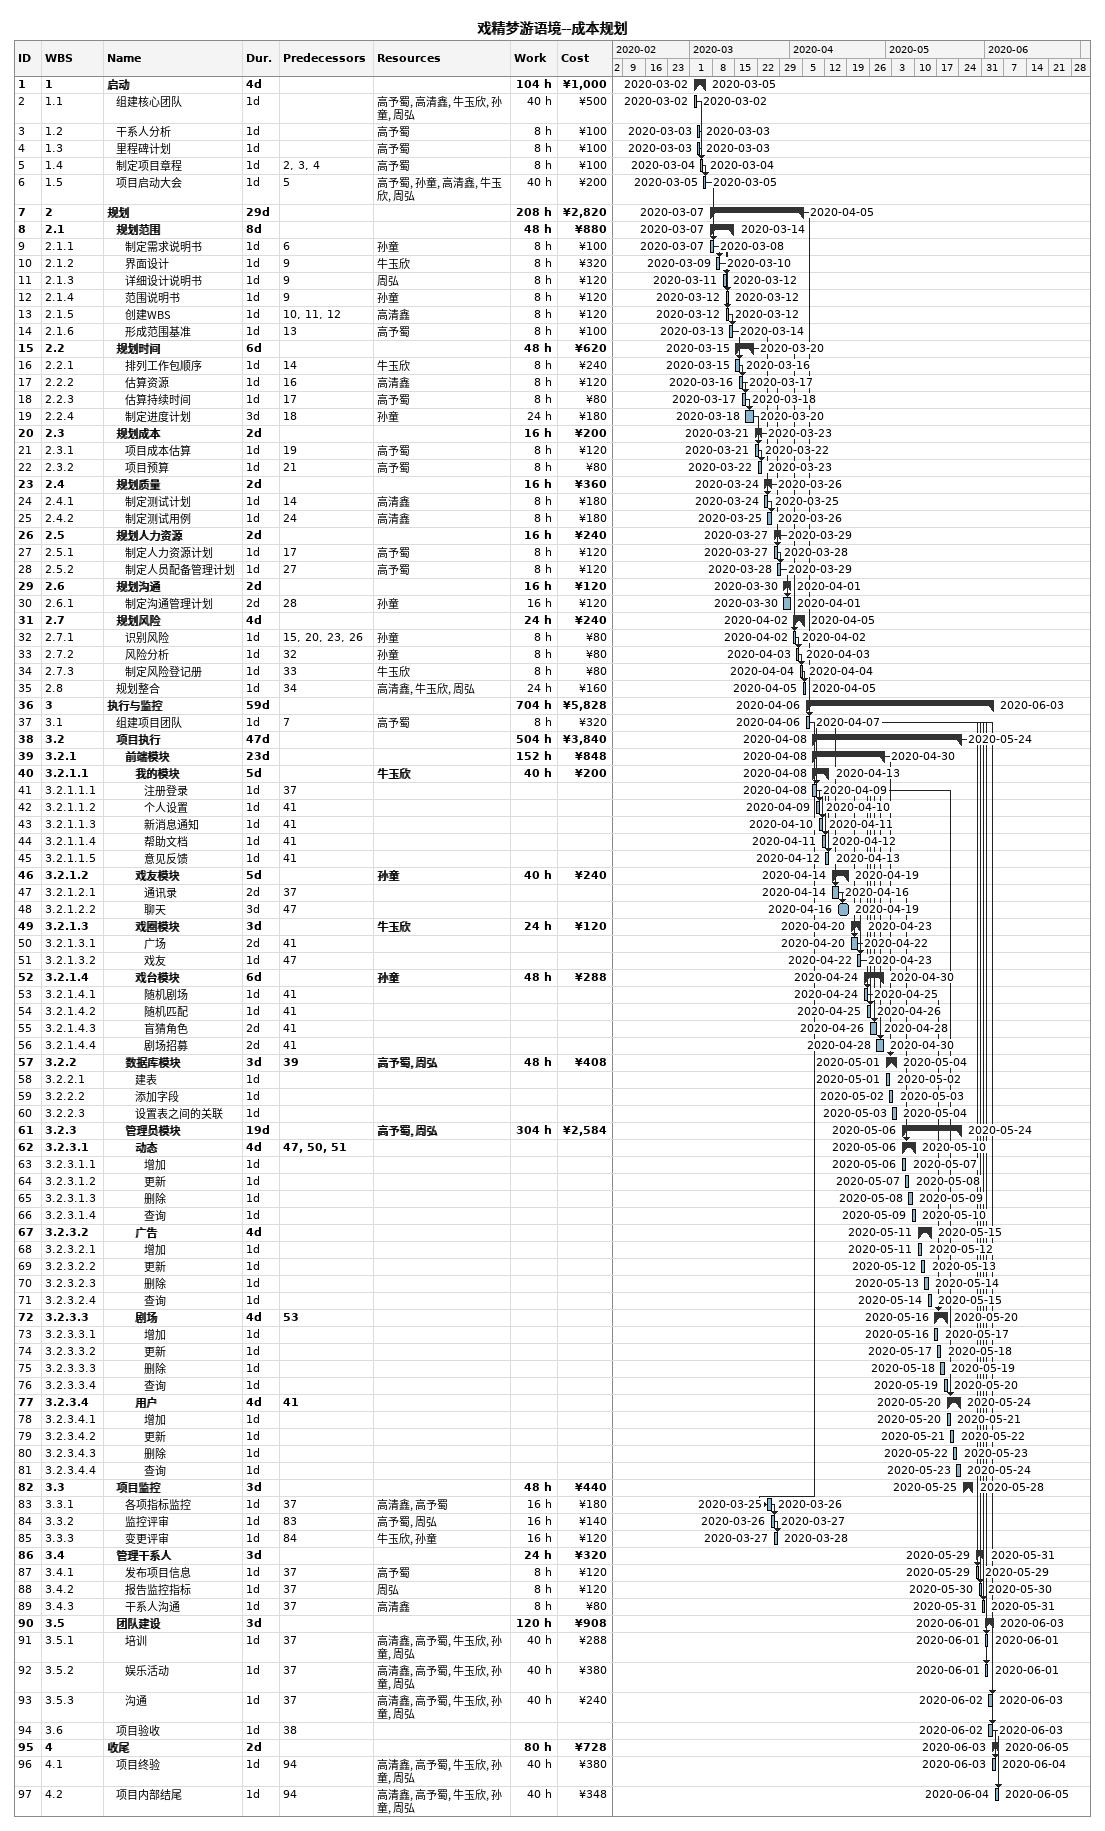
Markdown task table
戏精梦游语境--成本规划

| ID | WBS | Task | Duration | Start | Finish | Predecessors | Resources | Work (h) | Cost (¥) |
|---|---|---|---|---|---|---|---|---|---|
| 1 | 1 | **启动** | 4d | 2020-03-02 | 2020-03-05 |  |  | 104 | 1000 |
| 2 | 1.1 | 组建核心团队 | 1d | 2020-03-02 | 2020-03-02 |  | 高予蜀, 高清鑫, 牛玉欣, 孙童, 周弘 | 40 | 500 |
| 3 | 1.2 | 干系人分析 | 1d | 2020-03-03 | 2020-03-03 |  | 高予蜀 | 8 | 100 |
| 4 | 1.3 | 里程碑计划 | 1d | 2020-03-03 | 2020-03-03 |  | 高予蜀 | 8 | 100 |
| 5 | 1.4 | 制定项目章程 | 1d | 2020-03-04 | 2020-03-04 | 2, 3, 4 | 高予蜀 | 8 | 100 |
| 6 | 1.5 | 项目启动大会 | 1d | 2020-03-05 | 2020-03-05 | 5 | 高予蜀, 孙童, 高清鑫, 牛玉欣, 周弘 | 40 | 200 |
| 7 | 2 | **规划** | 29d | 2020-03-07 | 2020-04-05 |  |  | 208 | 2820 |
| 8 | 2.1 | **规划范围** | 8d | 2020-03-07 | 2020-03-14 |  |  | 48 | 880 |
| 9 | 2.1.1 | 制定需求说明书 | 1d | 2020-03-07 | 2020-03-08 | 6 | 孙童 | 8 | 100 |
| 10 | 2.1.2 | 界面设计 | 1d | 2020-03-09 | 2020-03-10 | 9 | 牛玉欣 | 8 | 320 |
| 11 | 2.1.3 | 详细设计说明书 | 1d | 2020-03-11 | 2020-03-12 | 9 | 周弘 | 8 | 120 |
| 12 | 2.1.4 | 范围说明书 | 1d | 2020-03-12 | 2020-03-12 | 9 | 孙童 | 8 | 120 |
| 13 | 2.1.5 | 创建WBS | 1d | 2020-03-12 | 2020-03-12 | 10, 11, 12 | 高清鑫 | 8 | 120 |
| 14 | 2.1.6 | 形成范围基准 | 1d | 2020-03-13 | 2020-03-14 | 13 | 高予蜀 | 8 | 100 |
| 15 | 2.2 | **规划时间** | 6d | 2020-03-15 | 2020-03-20 |  |  | 48 | 620 |
| 16 | 2.2.1 | 排列工作包顺序 | 1d | 2020-03-15 | 2020-03-16 | 14 | 牛玉欣 | 8 | 240 |
| 17 | 2.2.2 | 估算资源 | 1d | 2020-03-16 | 2020-03-17 | 16 | 高清鑫 | 8 | 120 |
| 18 | 2.2.3 | 估算持续时间 | 1d | 2020-03-17 | 2020-03-18 | 17 | 高予蜀 | 8 | 80 |
| 19 | 2.2.4 | 制定进度计划 | 3d | 2020-03-18 | 2020-03-20 | 18 | 孙童 | 24 | 180 |
| 20 | 2.3 | **规划成本** | 2d | 2020-03-21 | 2020-03-23 |  |  | 16 | 200 |
| 21 | 2.3.1 | 项目成本估算 | 1d | 2020-03-21 | 2020-03-22 | 19 | 高予蜀 | 8 | 120 |
| 22 | 2.3.2 | 项目预算 | 1d | 2020-03-22 | 2020-03-23 | 21 | 高予蜀 | 8 | 80 |
| 23 | 2.4 | **规划质量** | 2d | 2020-03-24 | 2020-03-26 |  |  | 16 | 360 |
| 24 | 2.4.1 | 制定测试计划 | 1d | 2020-03-24 | 2020-03-25 | 14 | 高清鑫 | 8 | 180 |
| 25 | 2.4.2 | 制定测试用例 | 1d | 2020-03-25 | 2020-03-26 | 24 | 高清鑫 | 8 | 180 |
| 26 | 2.5 | **规划人力资源** | 2d | 2020-03-27 | 2020-03-29 |  |  | 16 | 240 |
| 27 | 2.5.1 | 制定人力资源计划 | 1d | 2020-03-27 | 2020-03-28 | 17 | 高予蜀 | 8 | 120 |
| 28 | 2.5.2 | 制定人员配备管理计划 | 1d | 2020-03-28 | 2020-03-29 | 27 | 高予蜀 | 8 | 120 |
| 29 | 2.6 | **规划沟通** | 2d | 2020-03-30 | 2020-04-01 |  |  | 16 | 120 |
| 30 | 2.6.1 | 制定沟通管理计划 | 2d | 2020-03-30 | 2020-04-01 | 28 | 孙童 | 16 | 120 |
| 31 | 2.7 | **规划风险** | 4d | 2020-04-02 | 2020-04-05 |  |  | 24 | 240 |
| 32 | 2.7.1 | 识别风险 | 1d | 2020-04-02 | 2020-04-02 | 15, 20, 23, 26 | 孙童 | 8 | 80 |
| 33 | 2.7.2 | 风险分析 | 1d | 2020-04-03 | 2020-04-03 | 32 | 孙童 | 8 | 80 |
| 34 | 2.7.3 | 制定风险登记册 | 1d | 2020-04-04 | 2020-04-04 | 33 | 牛玉欣 | 8 | 80 |
| 35 | 2.8 | 规划整合 | 1d | 2020-04-05 | 2020-04-05 | 34 | 高清鑫, 牛玉欣, 周弘 | 24 | 160 |
| 36 | 3 | **执行与监控** | 59d | 2020-04-06 | 2020-06-03 |  |  | 704 | 5828 |
| 37 | 3.1 | 组建项目团队 | 1d | 2020-04-06 | 2020-04-07 | 7 | 高予蜀 | 8 | 320 |
| 38 | 3.2 | **项目执行** | 47d | 2020-04-08 | 2020-05-24 |  |  | 504 | 3840 |
| 39 | 3.2.1 | **前端模块** | 23d | 2020-04-08 | 2020-04-30 |  |  | 152 | 848 |
| 40 | 3.2.1.1 | **我的模块** | 5d | 2020-04-08 | 2020-04-13 |  | 牛玉欣 | 40 | 200 |
| 41 | 3.2.1.1.1 | 注册登录 | 1d | 2020-04-08 | 2020-04-09 | 37 |  |  |  |
| 42 | 3.2.1.1.2 | 个人设置 | 1d | 2020-04-09 | 2020-04-10 | 41 |  |  |  |
| 43 | 3.2.1.1.3 | 新消息通知 | 1d | 2020-04-10 | 2020-04-11 | 41 |  |  |  |
| 44 | 3.2.1.1.4 | 帮助文档 | 1d | 2020-04-11 | 2020-04-12 | 41 |  |  |  |
| 45 | 3.2.1.1.5 | 意见反馈 | 1d | 2020-04-12 | 2020-04-13 | 41 |  |  |  |
| 46 | 3.2.1.2 | **戏友模块** | 5d | 2020-04-14 | 2020-04-19 |  | 孙童 | 40 | 240 |
| 47 | 3.2.1.2.1 | 通讯录 | 2d | 2020-04-14 | 2020-04-16 | 37 |  |  |  |
| 48 | 3.2.1.2.2 | 聊天 | 3d | 2020-04-16 | 2020-04-19 | 47 |  |  |  |
| 49 | 3.2.1.3 | **戏圈模块** | 3d | 2020-04-20 | 2020-04-23 |  | 牛玉欣 | 24 | 120 |
| 50 | 3.2.1.3.1 | 广场 | 2d | 2020-04-20 | 2020-04-22 | 41 |  |  |  |
| 51 | 3.2.1.3.2 | 戏友 | 1d | 2020-04-22 | 2020-04-23 | 47 |  |  |  |
| 52 | 3.2.1.4 | **戏台模块** | 6d | 2020-04-24 | 2020-04-30 |  | 孙童 | 48 | 288 |
| 53 | 3.2.1.4.1 | 随机剧场 | 1d | 2020-04-24 | 2020-04-25 | 41 |  |  |  |
| 54 | 3.2.1.4.2 | 随机匹配 | 1d | 2020-04-25 | 2020-04-26 | 41 |  |  |  |
| 55 | 3.2.1.4.3 | 盲猜角色 | 2d | 2020-04-26 | 2020-04-28 | 41 |  |  |  |
| 56 | 3.2.1.4.4 | 剧场招募 | 2d | 2020-04-28 | 2020-04-30 | 41 |  |  |  |
| 57 | 3.2.2 | **数据库模块** | 3d | 2020-05-01 | 2020-05-04 | 39 | 高予蜀, 周弘 | 48 | 408 |
| 58 | 3.2.2.1 | 建表 | 1d | 2020-05-01 | 2020-05-02 |  |  |  |  |
| 59 | 3.2.2.2 | 添加字段 | 1d | 2020-05-02 | 2020-05-03 |  |  |  |  |
| 60 | 3.2.2.3 | 设置表之间的关联 | 1d | 2020-05-03 | 2020-05-04 |  |  |  |  |
| 61 | 3.2.3 | **管理员模块** | 19d | 2020-05-06 | 2020-05-24 |  | 高予蜀, 周弘 | 304 | 2584 |
| 62 | 3.2.3.1 | **动态** | 4d | 2020-05-06 | 2020-05-10 | 47, 50, 51 |  |  |  |
| 63 | 3.2.3.1.1 | 增加 | 1d | 2020-05-06 | 2020-05-07 |  |  |  |  |
| 64 | 3.2.3.1.2 | 更新 | 1d | 2020-05-07 | 2020-05-08 |  |  |  |  |
| 65 | 3.2.3.1.3 | 删除 | 1d | 2020-05-08 | 2020-05-09 |  |  |  |  |
| 66 | 3.2.3.1.4 | 查询 | 1d | 2020-05-09 | 2020-05-10 |  |  |  |  |
| 67 | 3.2.3.2 | **广告** | 4d | 2020-05-11 | 2020-05-15 |  |  |  |  |
| 68 | 3.2.3.2.1 | 增加 | 1d | 2020-05-11 | 2020-05-12 |  |  |  |  |
| 69 | 3.2.3.2.2 | 更新 | 1d | 2020-05-12 | 2020-05-13 |  |  |  |  |
| 70 | 3.2.3.2.3 | 删除 | 1d | 2020-05-13 | 2020-05-14 |  |  |  |  |
| 71 | 3.2.3.2.4 | 查询 | 1d | 2020-05-14 | 2020-05-15 |  |  |  |  |
| 72 | 3.2.3.3 | **剧场** | 4d | 2020-05-16 | 2020-05-20 | 53 |  |  |  |
| 73 | 3.2.3.3.1 | 增加 | 1d | 2020-05-16 | 2020-05-17 |  |  |  |  |
| 74 | 3.2.3.3.2 | 更新 | 1d | 2020-05-17 | 2020-05-18 |  |  |  |  |
| 75 | 3.2.3.3.3 | 删除 | 1d | 2020-05-18 | 2020-05-19 |  |  |  |  |
| 76 | 3.2.3.3.4 | 查询 | 1d | 2020-05-19 | 2020-05-20 |  |  |  |  |
| 77 | 3.2.3.4 | **用户** | 4d | 2020-05-20 | 2020-05-24 | 41 |  |  |  |
| 78 | 3.2.3.4.1 | 增加 | 1d | 2020-05-20 | 2020-05-21 |  |  |  |  |
| 79 | 3.2.3.4.2 | 更新 | 1d | 2020-05-21 | 2020-05-22 |  |  |  |  |
| 80 | 3.2.3.4.3 | 删除 | 1d | 2020-05-22 | 2020-05-23 |  |  |  |  |
| 81 | 3.2.3.4.4 | 查询 | 1d | 2020-05-23 | 2020-05-24 |  |  |  |  |
| 82 | 3.3 | **项目监控** | 3d | 2020-05-25 | 2020-05-28 |  |  | 48 | 440 |
| 83 | 3.3.1 | 各项指标监控 | 1d | 2020-03-25 | 2020-03-26 | 37 | 高清鑫, 高予蜀 | 16 | 180 |
| 84 | 3.3.2 | 监控评审 | 1d | 2020-03-26 | 2020-03-27 | 83 | 高予蜀, 周弘 | 16 | 140 |
| 85 | 3.3.3 | 变更评审 | 1d | 2020-03-27 | 2020-03-28 | 84 | 牛玉欣, 孙童 | 16 | 120 |
| 86 | 3.4 | **管理干系人** | 3d | 2020-05-29 | 2020-05-31 |  |  | 24 | 320 |
| 87 | 3.4.1 | 发布项目信息 | 1d | 2020-05-29 | 2020-05-29 | 37 | 高予蜀 | 8 | 120 |
| 88 | 3.4.2 | 报告监控指标 | 1d | 2020-05-30 | 2020-05-30 | 37 | 周弘 | 8 | 120 |
| 89 | 3.4.3 | 干系人沟通 | 1d | 2020-05-31 | 2020-05-31 | 37 | 高清鑫 | 8 | 80 |
| 90 | 3.5 | **团队建设** | 3d | 2020-06-01 | 2020-06-03 |  |  | 120 | 908 |
| 91 | 3.5.1 | 培训 | 1d | 2020-06-01 | 2020-06-01 | 37 | 高清鑫, 高予蜀, 牛玉欣, 孙童, 周弘 | 40 | 288 |
| 92 | 3.5.2 | 娱乐活动 | 1d | 2020-06-01 | 2020-06-01 | 37 | 高清鑫, 高予蜀, 牛玉欣, 孙童, 周弘 | 40 | 380 |
| 93 | 3.5.3 | 沟通 | 1d | 2020-06-02 | 2020-06-03 | 37 | 高清鑫, 高予蜀, 牛玉欣, 孙童, 周弘 | 40 | 240 |
| 94 | 3.6 | 项目验收 | 1d | 2020-06-02 | 2020-06-03 | 38 |  |  |  |
| 95 | 4 | **收尾** | 2d | 2020-06-03 | 2020-06-05 |  |  | 80 | 728 |
| 96 | 4.1 | 项目终验 | 1d | 2020-06-03 | 2020-06-04 | 94 | 高清鑫, 高予蜀, 牛玉欣, 孙童, 周弘 | 40 | 380 |
| 97 | 4.2 | 项目内部结尾 | 1d | 2020-06-04 | 2020-06-05 | 94 | 高清鑫, 高予蜀, 牛玉欣, 孙童, 周弘 | 40 | 348 |
